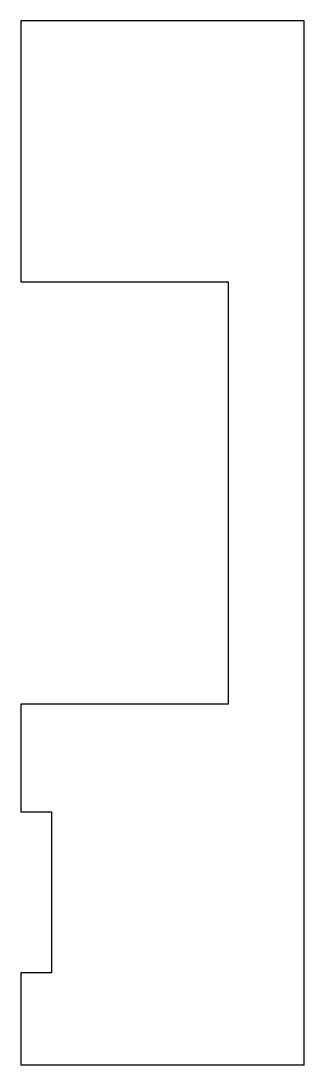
# Model space of a CAD drawing. Header units: millimetres. Extents: x -18 to 19, y -116 to 20.
import ezdxf

# ---------------------------------------------------------------- set-up
doc = ezdxf.new("R2010")
doc.units = ezdxf.units.MM

msp = doc.modelspace()

# ---------------------------------------------------------------- linework, layer by layer
at = {"color": 7, "linetype": 'Continuous', "lineweight": 25}
for p, q in [((-18, 19.89), (-18, -14.11)), ((18.87, 19.89), (-18, 19.89)), ((18.87, -116.11), (18.87, 19.89)), ((-18, -14.11), (9, -14.11)), ((9, -14.11), (9, -69.11)), ((-18, -69.11), (-18, -83.11)), ((9, -69.11), (-18, -69.11)), ((-18, -83.11), (-14, -83.11)), ((-14, -83.11), (-14, -104.11)), ((-14, -104.11), (-18, -104.11)), ((-18, -104.11), (-18, -116.11)), ((18.87, -116.11), (-18, -116.11))]:
    msp.add_line(p, q, dxfattribs=at)

doc.saveas('drawing.dxf')
